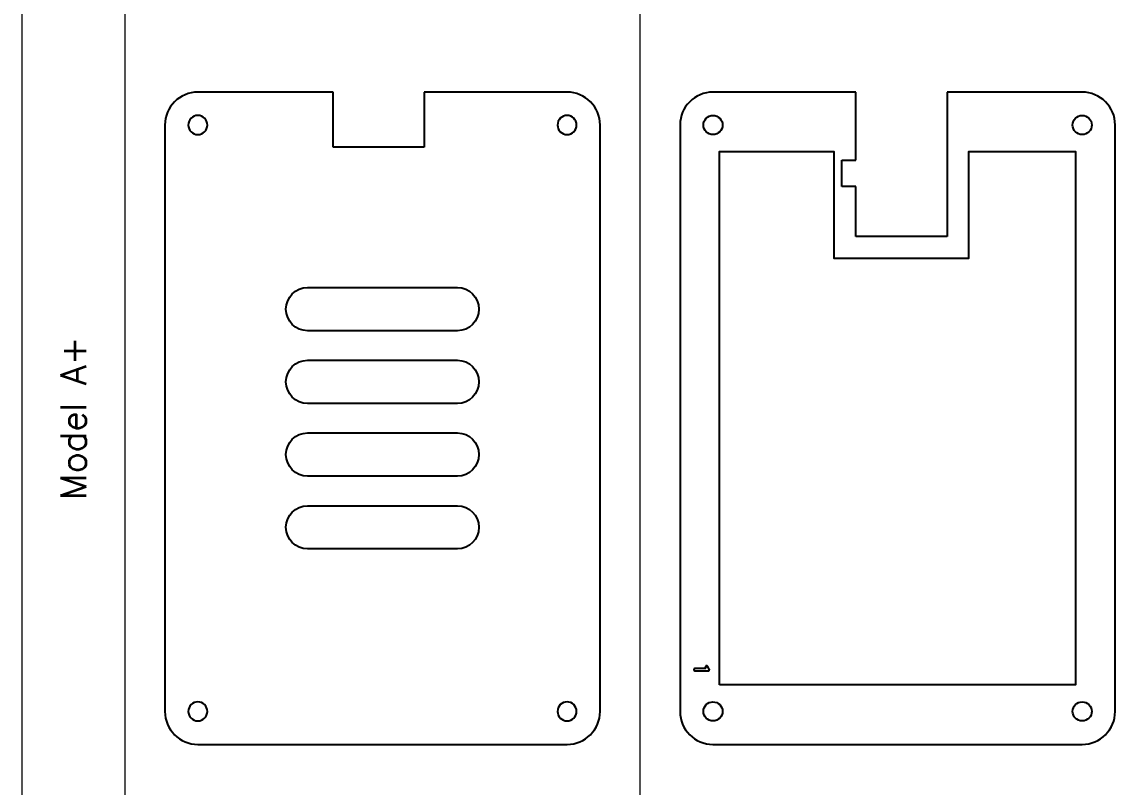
# Model space of a CAD drawing. Header units: millimetres. Extents: x -1309 to 1857, y -1546 to 39.
# Drawn here: x 0 to 165.8, y -384.1 to -268 of the extents above; entities that cross this region are included whole.
import ezdxf

# ---------------------------------------------------------------- set-up
doc = ezdxf.new("R2010")
doc.units = ezdxf.units.MM
doc.header["$LTSCALE"] = 0.5
doc.layers.get('0').update_dxf_attribs({"lineweight": 18})
doc.layers.add('Layer 1', color=7, linetype='Continuous')
doc.styles.add('Annotative', font='romans.shx')

msp = doc.modelspace()

# ---------------------------------------------------------------- linework, layer by layer
for p, q in [((0, 0), (0, -515.62)), ((15.62, 0), (15.62, -515.62)), ((93.75, 0), (93.75, -515.62))]:
    msp.add_line(p, q)
at = {"layer": 'Layer 1'}
msp.add_lwpolyline([(105.82, -368.62), (105.82, -287.63), (123.16, -287.63), (123.16, -303.83), (143.61, -303.83), (143.61, -287.63), (159.82, -287.63), (159.82, -368.62), (105.82, -368.62)], dxfattribs=at)
for points in [[(26.69, -278.63), (23.94, -278.63), (21.69, -280.88), (21.69, -283.63)], [(47.19, -278.63), (47.19, -278.63), (26.69, -278.63), (26.69, -278.63)], [(47.19, -286.98), (47.19, -286.98), (47.19, -278.63), (47.19, -278.63)], [(82.69, -278.63), (82.69, -278.63), (61.04, -278.63), (61.04, -278.63)], [(61.04, -278.63), (61.04, -278.63), (61.04, -286.98), (61.04, -286.98)], [(87.69, -283.63), (87.69, -280.88), (85.44, -278.63), (82.69, -278.63)], [(104.82, -278.63), (102.07, -278.63), (99.82, -280.88), (99.82, -283.63)], [(126.47, -278.63), (126.47, -278.63), (104.82, -278.63), (104.82, -278.63)], [(126.47, -288.98), (126.47, -288.98), (126.47, -278.63), (126.47, -278.63)], [(160.82, -278.63), (160.82, -278.63), (140.32, -278.63), (140.32, -278.63)], [(140.32, -278.63), (140.32, -278.63), (140.32, -300.53), (140.32, -300.53)], [(165.82, -283.63), (165.82, -280.88), (163.57, -278.63), (160.82, -278.63)], [(21.69, -283.63), (21.69, -283.63), (21.69, -372.63), (21.69, -372.63)], [(87.69, -372.63), (87.69, -372.63), (87.69, -283.63), (87.69, -283.63)], [(99.82, -283.63), (99.82, -283.63), (99.82, -372.63), (99.82, -372.63)], [(165.82, -372.63), (165.82, -372.63), (165.82, -283.63), (165.82, -283.63)], [(61.04, -286.98), (61.04, -286.98), (47.19, -286.98), (47.19, -286.98)], [(124.37, -292.98), (124.37, -292.98), (124.37, -288.98), (124.37, -288.98)], [(124.37, -288.98), (124.37, -288.98), (126.47, -288.98), (126.47, -288.98)], [(126.47, -292.98), (126.47, -292.98), (124.37, -292.98), (124.37, -292.98)], [(126.47, -300.53), (126.47, -300.53), (126.47, -292.98), (126.47, -292.98)], [(140.32, -300.53), (140.32, -300.53), (126.47, -300.53), (126.47, -300.53)], [(103.75, -366.11), (103.75, -366.11), (102.08, -366.11), (102.08, -366.11)], [(103.67, -365.98), (103.67, -365.98), (103.75, -366.11), (103.75, -366.11)], [(103.99, -365.78), (103.94, -365.69), (103.82, -365.66), (103.74, -365.72)], [(104.24, -366.2), (104.24, -366.2), (103.99, -365.78), (103.99, -365.78)], [(104.18, -366.46), (104.19, -366.45), (104.19, -366.45), (104.2, -366.44)], [(104.2, -366.44), (104.2, -366.44), (104.21, -366.44), (104.21, -366.43)], [(104.21, -366.43), (104.21, -366.43), (104.22, -366.43), (104.22, -366.42)], [(104.22, -366.42), (104.23, -366.42), (104.23, -366.41), (104.23, -366.41)], [(104.23, -366.41), (104.24, -366.4), (104.24, -366.4), (104.24, -366.39)], [(104.25, -366.21), (104.24, -366.21), (104.24, -366.2), (104.24, -366.2)], [(104.24, -366.39), (104.24, -366.39), (104.25, -366.38), (104.25, -366.37)], [(104.26, -366.23), (104.25, -366.22), (104.25, -366.22), (104.25, -366.21)], [(104.25, -366.37), (104.26, -366.37), (104.26, -366.36), (104.26, -366.36)], [(104.26, -366.25), (104.26, -366.24), (104.26, -366.24), (104.26, -366.23)], [(104.26, -366.26), (104.26, -366.26), (104.26, -366.25), (104.26, -366.25)], [(104.27, -366.29), (104.27, -366.28), (104.27, -366.27), (104.26, -366.26)], [(104.27, -366.3), (104.27, -366.3), (104.27, -366.29), (104.27, -366.29)], [(104.27, -366.32), (104.27, -366.32), (104.27, -366.3), (104.27, -366.3)], [(104.27, -366.3), (104.27, -366.3), (104.27, -366.3), (104.27, -366.3)], [(102.08, -366.49), (102.08, -366.49), (104.08, -366.49), (104.08, -366.49)], [(104.08, -366.49), (104.08, -366.49), (104.09, -366.49), (104.09, -366.49)], [(104.13, -366.48), (104.13, -366.47), (104.14, -366.47), (104.15, -366.47)], [(104.15, -366.47), (104.15, -366.47), (104.16, -366.47), (104.16, -366.46)], [(104.16, -366.46), (104.17, -366.46), (104.17, -366.46), (104.18, -366.46)], [(104.18, -366.46), (104.18, -366.46), (104.18, -366.46), (104.18, -366.46)], [(21.69, -372.63), (21.69, -375.38), (23.94, -377.63), (26.69, -377.63)], [(82.69, -377.63), (85.44, -377.63), (87.69, -375.38), (87.69, -372.63)], [(99.82, -372.63), (99.82, -375.38), (102.07, -377.63), (104.82, -377.63)], [(160.82, -377.63), (163.57, -377.63), (165.82, -375.38), (165.82, -372.63)], [(26.69, -377.63), (26.69, -377.63), (82.69, -377.63), (82.69, -377.63)], [(104.82, -377.63), (104.82, -377.63), (160.82, -377.63), (160.82, -377.63)]]:
    msp.add_open_spline(points, degree=3, dxfattribs=at)
for points, knots in [([(26.69, -282.18), (27.49, -282.18), (28.14, -282.83), (28.14, -283.63), (28.14, -284.43), (27.49, -285.08), (26.69, -285.08), (25.89, -285.08), (25.24, -284.43), (25.24, -283.63), (25.24, -282.83), (25.89, -282.18), (26.69, -282.18)], [0, 0, 0, 0, 1, 1, 1, 2, 2, 2, 3, 3, 3, 4, 4, 4, 4]), ([(82.69, -285.08), (81.89, -285.08), (81.24, -284.43), (81.24, -283.63), (81.24, -282.83), (81.89, -282.18), (82.69, -282.18), (83.49, -282.18), (84.14, -282.83), (84.14, -283.63), (84.14, -284.43), (83.49, -285.08), (82.69, -285.08)], [0, 0, 0, 0, 1, 1, 1, 2, 2, 2, 3, 3, 3, 4, 4, 4, 4]), ([(104.82, -285.08), (105.62, -285.08), (106.27, -284.43), (106.27, -283.63), (106.27, -282.83), (105.62, -282.18), (104.82, -282.18), (104.02, -282.18), (103.37, -282.83), (103.37, -283.63), (103.37, -284.43), (104.02, -285.08), (104.82, -285.08)], [0, 0, 0, 0, 1, 1, 1, 2, 2, 2, 3, 3, 3, 4, 4, 4, 4]), ([(160.82, -282.18), (160.01, -282.18), (159.37, -282.83), (159.37, -283.63), (159.37, -284.43), (160.01, -285.08), (160.82, -285.08), (161.62, -285.08), (162.27, -284.43), (162.27, -283.63), (162.27, -282.83), (161.62, -282.18), (160.82, -282.18)], [0, 0, 0, 0, 1, 1, 1, 2, 2, 2, 3, 3, 3, 4, 4, 4, 4]), ([(69.32, -311.57), (69.32, -309.76), (67.86, -308.29), (66.05, -308.29), (66.05, -308.29), (43.34, -308.29), (43.34, -308.29), (41.53, -308.29), (40.06, -309.76), (40.06, -311.57), (40.06, -313.38), (41.53, -314.85), (43.34, -314.85), (43.34, -314.85), (66.05, -314.85), (66.05, -314.85), (67.86, -314.85), (69.32, -313.38), (69.32, -311.57)], [0, 0, 0, 0, 1, 1, 1, 2, 2, 2, 3, 3, 3, 4, 4, 4, 5, 5, 5, 6, 6, 6, 6]), ([(69.32, -322.61), (69.32, -320.8), (67.86, -319.33), (66.05, -319.33), (66.05, -319.33), (43.34, -319.33), (43.34, -319.33), (41.53, -319.33), (40.06, -320.8), (40.06, -322.61), (40.06, -324.42), (41.53, -325.89), (43.34, -325.89), (43.34, -325.89), (66.05, -325.89), (66.05, -325.89), (67.86, -325.89), (69.32, -324.42), (69.32, -322.61)], [0, 0, 0, 0, 1, 1, 1, 2, 2, 2, 3, 3, 3, 4, 4, 4, 5, 5, 5, 6, 6, 6, 6]), ([(69.32, -333.65), (69.32, -331.84), (67.86, -330.37), (66.05, -330.37), (66.05, -330.37), (43.34, -330.37), (43.34, -330.37), (41.53, -330.37), (40.06, -331.84), (40.06, -333.65), (40.06, -335.46), (41.53, -336.93), (43.34, -336.93), (43.34, -336.93), (66.05, -336.93), (66.05, -336.93), (67.86, -336.93), (69.32, -335.46), (69.32, -333.65)], [0, 0, 0, 0, 1, 1, 1, 2, 2, 2, 3, 3, 3, 4, 4, 4, 5, 5, 5, 6, 6, 6, 6]), ([(69.32, -344.69), (69.32, -342.88), (67.86, -341.41), (66.05, -341.41), (66.05, -341.41), (43.34, -341.41), (43.34, -341.41), (41.53, -341.41), (40.06, -342.88), (40.06, -344.69), (40.06, -346.5), (41.53, -347.97), (43.34, -347.97), (43.34, -347.97), (66.05, -347.97), (66.05, -347.97), (67.86, -347.97), (69.32, -346.5), (69.32, -344.69)], [0, 0, 0, 0, 1, 1, 1, 2, 2, 2, 3, 3, 3, 4, 4, 4, 5, 5, 5, 6, 6, 6, 6]), ([(102.08, -366.11), (101.98, -366.11), (101.9, -366.19), (101.9, -366.3), (101.9, -366.4), (101.98, -366.49), (102.08, -366.49)], [29, 29, 29, 29, 30, 30, 30, 31, 31, 31, 31]), ([(103.74, -365.72), (103.68, -365.76), (103.64, -365.82), (103.64, -365.88), (103.64, -365.91), (103.65, -365.94), (103.67, -365.98)], [25, 25, 25, 25, 26, 26, 26, 27, 27, 27, 27]), ([(104.26, -366.36), (104.26, -366.35), (104.26, -366.35), (104.26, -366.34), (104.26, -366.33), (104.26, -366.33), (104.27, -366.32)], [13, 13, 13, 13, 14, 14, 14, 15, 15, 15, 15]), ([(104.09, -366.49), (104.1, -366.48), (104.1, -366.48), (104.11, -366.48), (104.12, -366.48), (104.12, -366.48), (104.13, -366.48)], [0, 0, 0, 0, 1, 1, 1, 2, 2, 2, 2]), ([(26.69, -371.18), (27.49, -371.18), (28.14, -371.83), (28.14, -372.63), (28.14, -373.43), (27.49, -374.08), (26.69, -374.08), (25.89, -374.08), (25.24, -373.43), (25.24, -372.63), (25.24, -371.83), (25.89, -371.18), (26.69, -371.18)], [0, 0, 0, 0, 1, 1, 1, 2, 2, 2, 3, 3, 3, 4, 4, 4, 4]), ([(82.69, -371.18), (83.49, -371.18), (84.14, -371.83), (84.14, -372.63), (84.14, -373.43), (83.49, -374.08), (82.69, -374.08), (81.89, -374.08), (81.24, -373.43), (81.24, -372.63), (81.24, -371.83), (81.89, -371.18), (82.69, -371.18)], [0, 0, 0, 0, 1, 1, 1, 2, 2, 2, 3, 3, 3, 4, 4, 4, 4]), ([(104.82, -371.18), (104.01, -371.18), (103.37, -371.83), (103.37, -372.63), (103.37, -373.43), (104.01, -374.08), (104.82, -374.08), (105.62, -374.08), (106.27, -373.43), (106.27, -372.63), (106.27, -371.83), (105.62, -371.18), (104.82, -371.18)], [0, 0, 0, 0, 1, 1, 1, 2, 2, 2, 3, 3, 3, 4, 4, 4, 4]), ([(160.82, -371.18), (160.01, -371.18), (159.37, -371.83), (159.37, -372.63), (159.37, -373.43), (160.01, -374.08), (160.82, -374.08), (161.62, -374.08), (162.27, -373.43), (162.27, -372.63), (162.27, -371.83), (161.62, -371.18), (160.82, -371.18)], [0, 0, 0, 0, 1, 1, 1, 2, 2, 2, 3, 3, 3, 4, 4, 4, 4])]:
    msp.add_open_spline(points, degree=3, knots=knots, dxfattribs=at)

# ---------------------------------------------------------------- texts
at = {"insert": (7.81, -328.12), "char_height": 3.906, "attachment_point": 5, "rotation": 90, "style": 'Annotative'}
msp.add_mtext_dynamic_manual_height_columns('Model A+', width=4500, gutter_width=1250, heights=[0], dxfattribs=at)

doc.saveas('drawing.dxf')
